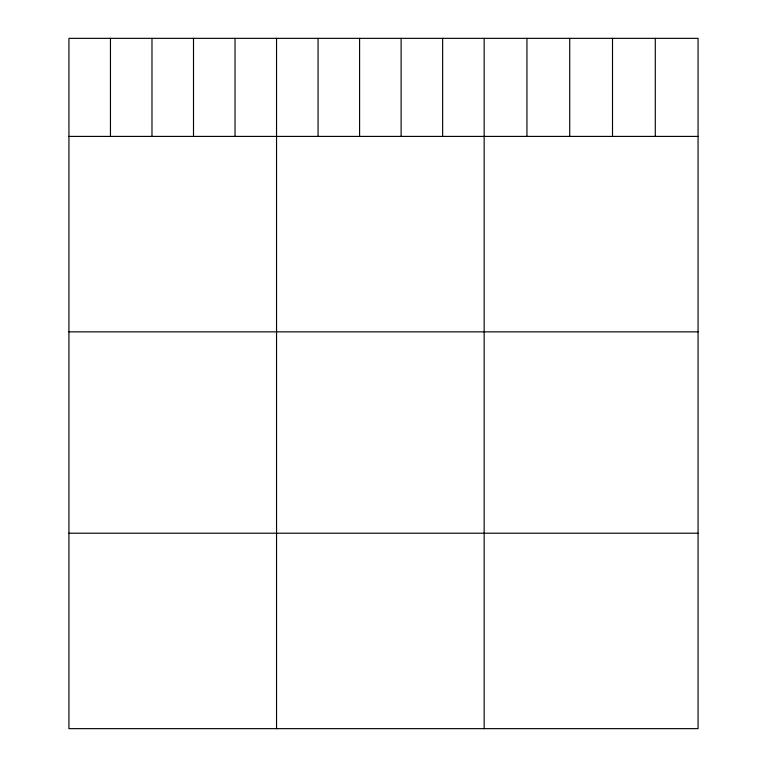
<?xml version="1.0" encoding="UTF-8"?>
<svg xmlns="http://www.w3.org/2000/svg" width="767" height="767" viewBox="0 0 767 767"><rect width="100%" height="100%" fill="white"/><g stroke="black" fill="none" stroke-linecap="round" stroke-linejoin="round"><path stroke-width="1.15" d="M698.066 136.411L698.066 728.65L68.934 728.65L68.934 38.35L698.066 38.35L698.066 136.411L68.934 136.411M68.934 331.852L698.066 331.852M68.934 533.209L698.066 533.209M655.286 38.35L655.286 136.411M612.507 38.35L612.507 136.411M569.728 38.35L569.728 136.411M526.939 38.35L526.939 136.411M484.159 38.35L484.159 728.65M442.636 38.35L442.636 136.411M401.112 38.35L401.112 136.411M359.589 38.35L359.589 136.411M318.065 38.35L318.065 136.411M276.542 38.35L276.542 728.65M235.028 38.35L235.028 136.411M193.505 38.35L193.505 136.411M151.981 38.35L151.981 136.411M110.458 38.35L110.458 136.411"/></g></svg>
